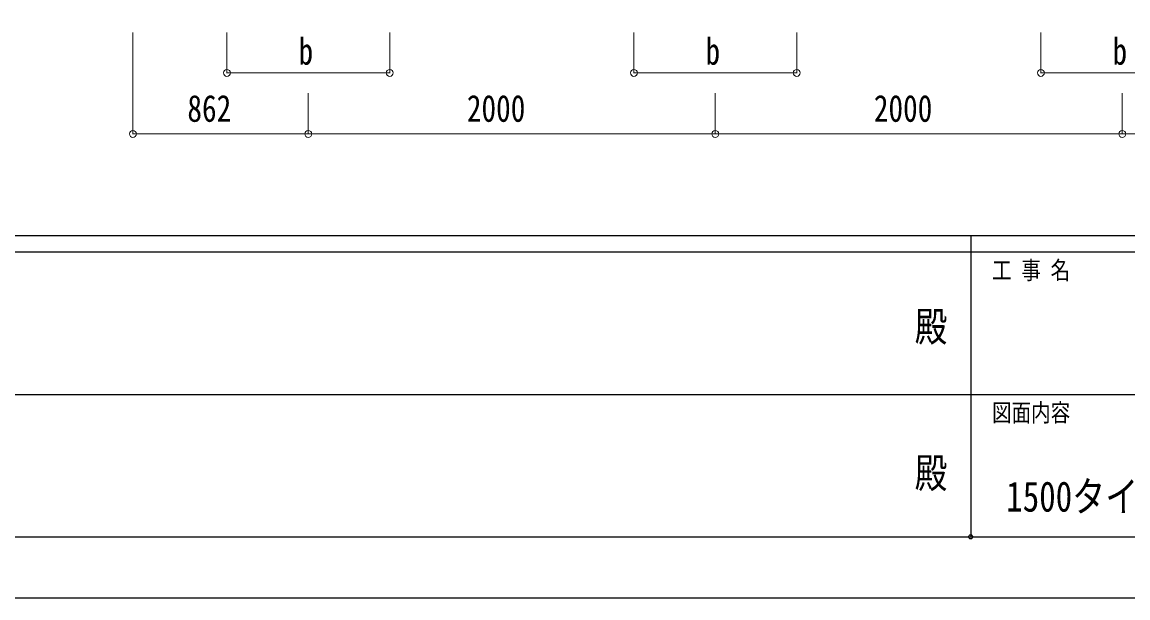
# Model space of a CAD drawing. Units: millimetres, scale not verified. Extents: x -16820 to 16820, y -11880 to 11880.
# Drawn here: x -4681 to 753, y -11880 to -9050 of the extents above; entities that cross this region are included whole.
import ezdxf
from ezdxf.enums import TextEntityAlignment as Align

# ---------------------------------------------------------------- set-up
doc = ezdxf.new("R2010")
doc.units = ezdxf.units.MM
doc.header["$LTSCALE"] = 40
doc.header["$PDMODE"] = 32
doc.header["$PDSIZE"] = 20
doc.layers.add('0-2_USER1', color=92, linetype='Continuous')
doc.layers.add('0-7_YKK_ZWAK', color=134, linetype='Continuous')
doc.layers.add('0-6_YKK_D', color=200, linetype='Continuous', lineweight=18)
doc.styles.add('ＭＳ ゴシック', font='')
doc.styles.get('ＭＳ ゴシック').set_extended_font_data('MS Gothic')

msp = doc.modelspace()

# ---------------------------------------------------------------- linework, layer by layer
at = {"layer": '0-6_YKK_D'}
for p, q in [((-4137, -9100.62), (-4137, -9600.62)), ((-3674.9, -9100.62), (-3674.9, -9300.62)), ((-2874.9, -9100.62), (-2874.9, -9300.62)), ((-1674.92, -9100.62), (-1674.92, -9300.62)), ((-874.92, -9100.62), (-874.92, -9300.62)), ((325.08, -9100.62), (325.08, -9300.62)), ((-3674.9, -9299.62), (-2874.9, -9299.62)), ((-1674.92, -9299.62), (-874.92, -9299.62)), ((325.08, -9299.62), (1125.08, -9299.62)), ((-3274.9, -9399.62), (-3274.9, -9600.62)), ((-3274.9, -9399.62), (-3274.9, -9600.62)), ((-1274.89, -9399.62), (-1274.89, -9600.62)), ((-1274.89, -9399.62), (-1274.89, -9600.62)), ((725.11, -9399.62), (725.11, -9600.62)), ((725.11, -9399.62), (725.11, -9600.62)), ((-4137, -9599.62), (-3274.9, -9599.62)), ((-3274.9, -9599.62), (-1274.89, -9599.62)), ((-1274.89, -9599.62), (725.11, -9599.62)), ((725.11, -9599.62), (2305.1, -9599.62))]:
    msp.add_line(p, q, dxfattribs=at)
for centre in [(-3674.9, -9299.62), (-2874.9, -9299.62), (-1674.92, -9299.62), (-874.92, -9299.62), (325.08, -9299.62), (-4137, -9599.62), (-3274.9, -9599.62), (-3274.9, -9599.62), (-1274.89, -9599.62), (-1274.89, -9599.62), (725.11, -9599.62), (725.11, -9599.62)]:
    msp.add_circle(centre, 17, dxfattribs=at)
at = {"layer": '0-7_YKK_ZWAK'}
for p, q in [((15580.08, -10100), (-15619.92, -10100)), ((-19.92, -10100), (-19.92, -11580)), ((-19.92, -10180), (-5219.92, -10180)), ((5180.08, -10180), (-19.92, -10180)), ((-5189.92, -10880), (-19.92, -10880)), ((-19.92, -10880), (5180.08, -10880)), ((-5219.92, -11580), (-19.92, -11580)), ((-19.92, -11580), (5180.08, -11580))]:
    msp.add_line(p, q, dxfattribs=at)
msp.add_lwpolyline([(-16820, -11880), (16820, -11880), (16820, 11880), (-16820, 11880)], close=True, dxfattribs=at)
msp.add_point((-19.92, -11580), dxfattribs=at)

# ---------------------------------------------------------------- texts
at = {"layer": '0-2_USER1', "style": 'ＭＳ ゴシック', "width": 0.8}
msp.add_text('1500タイプ2台用 奥行連結セット 姿図 57・57-60', height=148.8, dxfattribs=at).set_placement((154.91, -11500.67), align=Align.BOTTOM_LEFT)
at = {"layer": '0-6_YKK_D', "style": 'ＭＳ ゴシック', "width": 0.8}
for s, p in [('b', (-3322.9, -9298.82)), ('b', (-1322.92, -9298.82)), ('b', (677.08, -9298.82)), ('862', (-3869.15, -9579.62)), ('2000', (-2495.7, -9579.62)), ('2000', (-495.69, -9579.62))]:
    msp.add_text(s, height=132, dxfattribs=at).set_placement(p, align=Align.BOTTOM_LEFT)
at = {"layer": '0-7_YKK_ZWAK', "style": 'ＭＳ ゴシック', "width": 0.8}
for s, height, p in [('工 事 名', 87.98, (85.08, -10340)), ('殿', 146.6, (-294.67, -10663.33)), ('図面内容', 87.98, (85.08, -11040)), ('殿', 146.6, (-294.67, -11383.33))]:
    msp.add_text(s, height=height, dxfattribs=at).set_placement(p, align=Align.BOTTOM_LEFT)

doc.saveas('drawing.dxf')
